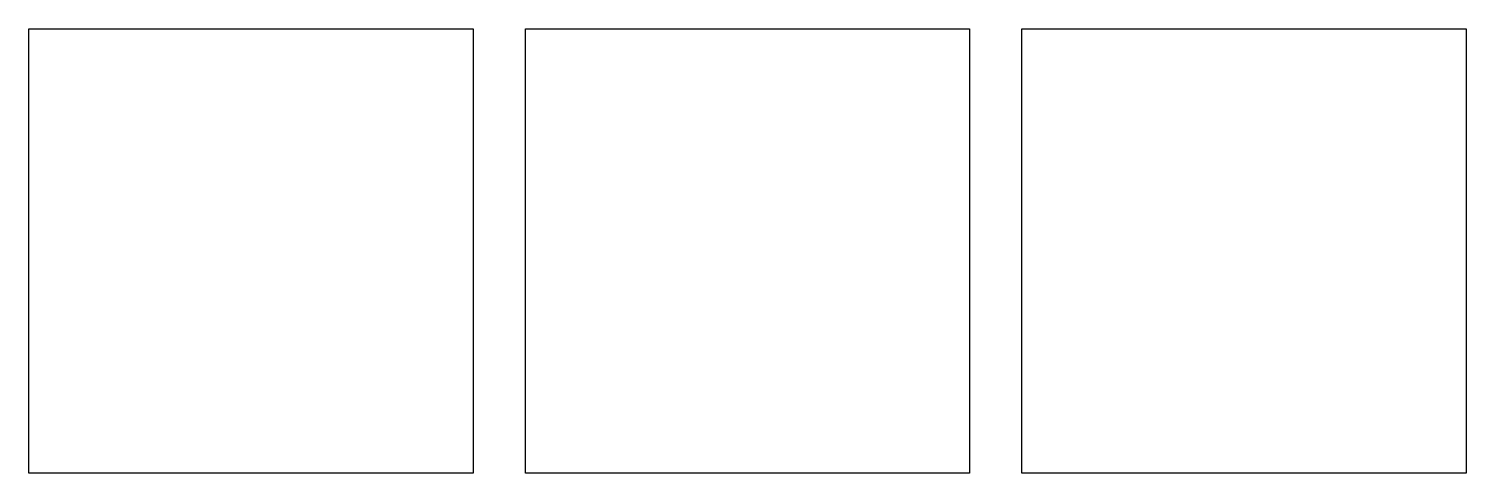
# Model space of a CAD drawing. Extents: x 0 to 110, y 0 to 34.
import ezdxf

# ---------------------------------------------------------------- set-up
doc = ezdxf.new("R2010")
doc.units = 0
doc.layers.add('LAYER_1', color=7, linetype='CONTINUOUS')

msp = doc.modelspace()

# ---------------------------------------------------------------- linework, layer by layer
at = {"layer": 'LAYER_1', "color": 250}
for points in [[(34, 0), (0, 0), (0, 34), (34, 34), (34, 0)], [(72, 0), (38, 0), (38, 34), (72, 34), (72, 0)], [(110, 0), (76, 0), (76, 34), (110, 34), (110, 0)]]:
    msp.add_lwpolyline(points, dxfattribs=at)

doc.saveas('drawing.dxf')
